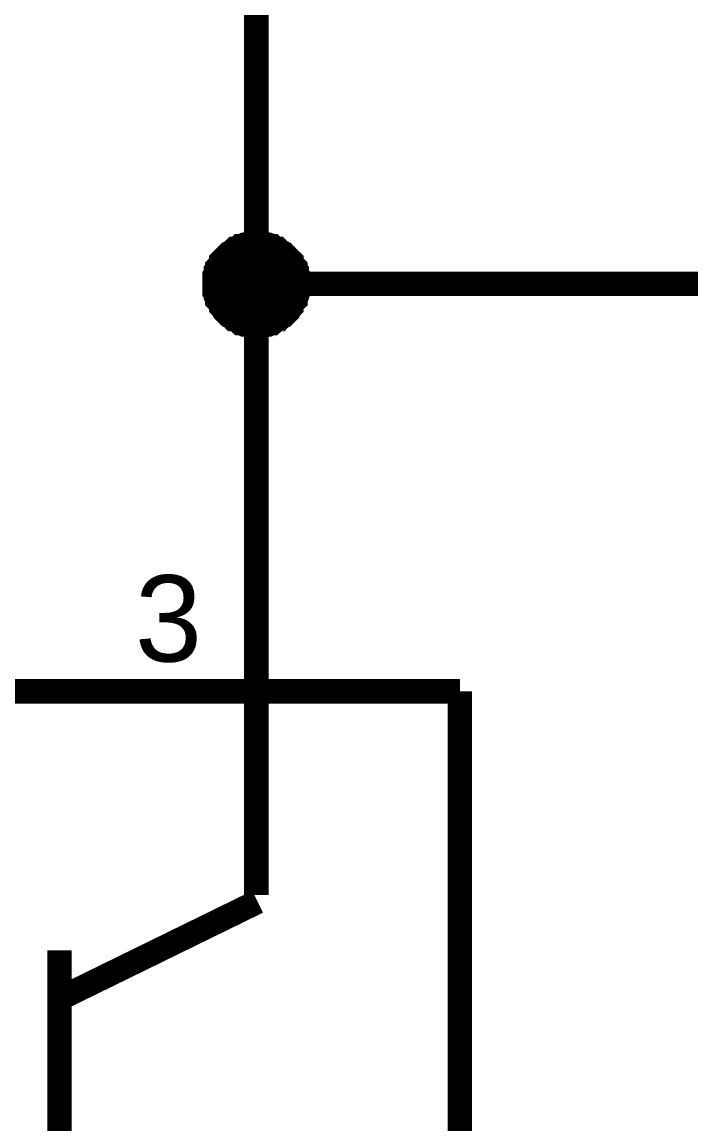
# Model space of a CAD drawing. Header units: millimetres. Extents: x -2024 to 917, y -725 to 13.
# Drawn here: x -1791.85 to -1783.64, y -679.48 to -665.95 of the extents above; entities that cross this region are included whole.
import ezdxf

# ---------------------------------------------------------------- set-up
doc = ezdxf.new("R2010")
doc.units = ezdxf.units.MM
doc.styles.get("Standard").update_dxf_attribs({"font": 'arial.ttf'})

msp = doc.modelspace()

# ---------------------------------------------------------------- linework, layer by layer
at = {"color": 7}
for points, const_width in [([(-1788.972, -664.166), (-1788.972, -666.667)], 0.3), ([(-1788.972, -669.167), (-1788.972, -666.667)], 0.3), ([(-1789.486, -669.167), (-1789.486, -669.134), (-1789.486, -669.117), (-1789.486, -669.084), (-1789.469, -669.068), (-1789.469, -669.035), (-1789.469, -669.018), (-1789.452, -669.001), (-1789.452, -668.968), (-1789.436, -668.952), (-1789.419, -668.935), (-1789.403, -668.902), (-1789.403, -668.885), (-1789.386, -668.869), (-1789.37, -668.852), (-1789.353, -668.836), (-1789.337, -668.819), (-1789.32, -668.803), (-1789.303, -668.786), (-1789.27, -668.77), (-1789.254, -668.753), (-1789.237, -668.736), (-1789.221, -668.736), (-1789.188, -668.72), (-1789.171, -668.703), (-1789.154, -668.703), (-1789.121, -668.687), (-1789.105, -668.687), (-1789.072, -668.687), (-1789.055, -668.67), (-1789.022, -668.67), (-1789.006, -668.67), (-1788.972, -668.67)], 0.3), ([(-1789.486, -669.167), (-1789.486, -669.134), (-1789.486, -669.117), (-1789.486, -669.084), (-1789.469, -669.068), (-1789.469, -669.035), (-1789.469, -669.018), (-1789.452, -669.001), (-1789.452, -668.968), (-1789.436, -668.952), (-1789.419, -668.935), (-1789.403, -668.902), (-1789.403, -668.885), (-1789.386, -668.869), (-1789.37, -668.852), (-1789.353, -668.836), (-1789.337, -668.819), (-1789.32, -668.803), (-1789.303, -668.786), (-1789.27, -668.77), (-1789.254, -668.753), (-1789.237, -668.736), (-1789.221, -668.736), (-1789.188, -668.72), (-1789.171, -668.703), (-1789.154, -668.703), (-1789.121, -668.687), (-1789.105, -668.687), (-1789.072, -668.687), (-1789.055, -668.67), (-1789.022, -668.67), (-1789.006, -668.67), (-1788.972, -668.67)], 0.3), ([(-1789.486, -669.167), (-1789.486, -669.134), (-1789.486, -669.117), (-1789.486, -669.084), (-1789.469, -669.068), (-1789.469, -669.035), (-1789.469, -669.018), (-1789.452, -669.001), (-1789.452, -668.968), (-1789.436, -668.952), (-1789.419, -668.935), (-1789.403, -668.902), (-1789.403, -668.885), (-1789.386, -668.869), (-1789.37, -668.852), (-1789.353, -668.836), (-1789.337, -668.819), (-1789.32, -668.803), (-1789.303, -668.786), (-1789.27, -668.77), (-1789.254, -668.753), (-1789.237, -668.736), (-1789.221, -668.736), (-1789.188, -668.72), (-1789.171, -668.703), (-1789.154, -668.703), (-1789.121, -668.687), (-1789.105, -668.687), (-1789.072, -668.687), (-1789.055, -668.67), (-1789.022, -668.67), (-1789.006, -668.67), (-1788.972, -668.67)], 0.3), ([(-1789.486, -669.167), (-1789.486, -669.134), (-1789.486, -669.117), (-1789.486, -669.084), (-1789.469, -669.068), (-1789.469, -669.035), (-1789.469, -669.018), (-1789.452, -669.001), (-1789.452, -668.968), (-1789.436, -668.952), (-1789.419, -668.935), (-1789.403, -668.902), (-1789.403, -668.885), (-1789.386, -668.869), (-1789.37, -668.852), (-1789.353, -668.836), (-1789.337, -668.819), (-1789.32, -668.803), (-1789.303, -668.786), (-1789.27, -668.77), (-1789.254, -668.753), (-1789.237, -668.736), (-1789.221, -668.736), (-1789.188, -668.72), (-1789.171, -668.703), (-1789.154, -668.703), (-1789.121, -668.687), (-1789.105, -668.687), (-1789.072, -668.687), (-1789.055, -668.67), (-1789.022, -668.67), (-1789.006, -668.67), (-1788.972, -668.67)], 0.3), ([(-1789.486, -669.167), (-1789.486, -669.134), (-1789.486, -669.117), (-1789.486, -669.084), (-1789.469, -669.068), (-1789.469, -669.035), (-1789.469, -669.018), (-1789.452, -669.001), (-1789.452, -668.968), (-1789.436, -668.952), (-1789.419, -668.935), (-1789.403, -668.902), (-1789.403, -668.885), (-1789.386, -668.869), (-1789.37, -668.852), (-1789.353, -668.836), (-1789.337, -668.819), (-1789.32, -668.803), (-1789.303, -668.786), (-1789.27, -668.77), (-1789.254, -668.753), (-1789.237, -668.736), (-1789.221, -668.736), (-1789.188, -668.72), (-1789.171, -668.703), (-1789.154, -668.703), (-1789.121, -668.687), (-1789.105, -668.687), (-1789.072, -668.687), (-1789.055, -668.67), (-1789.022, -668.67), (-1789.006, -668.67), (-1788.972, -668.67)], 0.0991), ([(-1789.486, -669.167), (-1789.486, -669.134), (-1789.486, -669.117), (-1789.486, -669.084), (-1789.469, -669.068), (-1789.469, -669.035), (-1789.469, -669.018), (-1789.452, -669.001), (-1789.452, -668.968), (-1789.436, -668.952), (-1789.419, -668.935), (-1789.403, -668.902), (-1789.403, -668.885), (-1789.386, -668.869), (-1789.37, -668.852), (-1789.353, -668.836), (-1789.337, -668.819), (-1789.32, -668.803), (-1789.303, -668.786), (-1789.27, -668.77), (-1789.254, -668.753), (-1789.237, -668.736), (-1789.221, -668.736), (-1789.188, -668.72), (-1789.171, -668.703), (-1789.154, -668.703), (-1789.121, -668.687), (-1789.105, -668.687), (-1789.072, -668.687), (-1789.055, -668.67), (-1789.022, -668.67), (-1789.006, -668.67), (-1788.972, -668.67)], 0.0991), ([(-1789.486, -669.167), (-1789.486, -669.134), (-1789.486, -669.117), (-1789.486, -669.084), (-1789.469, -669.068), (-1789.469, -669.035), (-1789.469, -669.018), (-1789.452, -669.001), (-1789.452, -668.968), (-1789.436, -668.952), (-1789.419, -668.935), (-1789.403, -668.902), (-1789.403, -668.885), (-1789.386, -668.869), (-1789.37, -668.852), (-1789.353, -668.836), (-1789.337, -668.819), (-1789.32, -668.803), (-1789.303, -668.786), (-1789.27, -668.77), (-1789.254, -668.753), (-1789.237, -668.736), (-1789.221, -668.736), (-1789.188, -668.72), (-1789.171, -668.703), (-1789.154, -668.703), (-1789.121, -668.687), (-1789.105, -668.687), (-1789.072, -668.687), (-1789.055, -668.67), (-1789.022, -668.67), (-1789.006, -668.67), (-1788.972, -668.67)], 0.0991), ([(-1789.486, -669.167), (-1789.486, -669.134), (-1789.486, -669.117), (-1789.486, -669.084), (-1789.469, -669.068), (-1789.469, -669.035), (-1789.469, -669.018), (-1789.452, -669.001), (-1789.452, -668.968), (-1789.436, -668.952), (-1789.419, -668.935), (-1789.403, -668.902), (-1789.403, -668.885), (-1789.386, -668.869), (-1789.37, -668.852), (-1789.353, -668.836), (-1789.337, -668.819), (-1789.32, -668.803), (-1789.303, -668.786), (-1789.27, -668.77), (-1789.254, -668.753), (-1789.237, -668.736), (-1789.221, -668.736), (-1789.188, -668.72), (-1789.171, -668.703), (-1789.154, -668.703), (-1789.121, -668.687), (-1789.105, -668.687), (-1789.072, -668.687), (-1789.055, -668.67), (-1789.022, -668.67), (-1789.006, -668.67), (-1788.972, -668.67)], 0.0991), ([(-1788.972, -668.67), (-1788.972, -668.67)], 0.3), ([(-1788.972, -668.67), (-1788.939, -668.67), (-1788.923, -668.67), (-1788.89, -668.67), (-1788.873, -668.687), (-1788.84, -668.687), (-1788.823, -668.687), (-1788.79, -668.703), (-1788.774, -668.703), (-1788.757, -668.72), (-1788.724, -668.736), (-1788.708, -668.736), (-1788.691, -668.753), (-1788.675, -668.77), (-1788.641, -668.786), (-1788.625, -668.803), (-1788.608, -668.819), (-1788.592, -668.836), (-1788.575, -668.852), (-1788.559, -668.869), (-1788.542, -668.885), (-1788.542, -668.902), (-1788.526, -668.935), (-1788.509, -668.952), (-1788.492, -668.968), (-1788.492, -669.001), (-1788.476, -669.018), (-1788.476, -669.035), (-1788.476, -669.068), (-1788.459, -669.084), (-1788.459, -669.117), (-1788.459, -669.134), (-1788.459, -669.167)], 0.3), ([(-1788.972, -668.67), (-1788.972, -668.67)], 0.3), ([(-1788.972, -668.67), (-1788.939, -668.67), (-1788.923, -668.67), (-1788.89, -668.67), (-1788.873, -668.687), (-1788.84, -668.687), (-1788.823, -668.687), (-1788.79, -668.703), (-1788.774, -668.703), (-1788.757, -668.72), (-1788.724, -668.736), (-1788.708, -668.736), (-1788.691, -668.753), (-1788.675, -668.77), (-1788.641, -668.786), (-1788.625, -668.803), (-1788.608, -668.819), (-1788.592, -668.836), (-1788.575, -668.852), (-1788.559, -668.869), (-1788.542, -668.885), (-1788.542, -668.902), (-1788.526, -668.935), (-1788.509, -668.952), (-1788.492, -668.968), (-1788.492, -669.001), (-1788.476, -669.018), (-1788.476, -669.035), (-1788.476, -669.068), (-1788.459, -669.084), (-1788.459, -669.117), (-1788.459, -669.134), (-1788.459, -669.167)], 0.3), ([(-1788.972, -668.67), (-1788.972, -668.67)], 0.3), ([(-1788.972, -668.67), (-1788.939, -668.67), (-1788.923, -668.67), (-1788.89, -668.67), (-1788.873, -668.687), (-1788.84, -668.687), (-1788.823, -668.687), (-1788.79, -668.703), (-1788.774, -668.703), (-1788.757, -668.72), (-1788.724, -668.736), (-1788.708, -668.736), (-1788.691, -668.753), (-1788.675, -668.77), (-1788.641, -668.786), (-1788.625, -668.803), (-1788.608, -668.819), (-1788.592, -668.836), (-1788.575, -668.852), (-1788.559, -668.869), (-1788.542, -668.885), (-1788.542, -668.902), (-1788.526, -668.935), (-1788.509, -668.952), (-1788.492, -668.968), (-1788.492, -669.001), (-1788.476, -669.018), (-1788.476, -669.035), (-1788.476, -669.068), (-1788.459, -669.084), (-1788.459, -669.117), (-1788.459, -669.134), (-1788.459, -669.167)], 0.3), ([(-1788.972, -668.67), (-1788.972, -668.67)], 0.3), ([(-1788.972, -668.67), (-1788.939, -668.67), (-1788.923, -668.67), (-1788.89, -668.67), (-1788.873, -668.687), (-1788.84, -668.687), (-1788.823, -668.687), (-1788.79, -668.703), (-1788.774, -668.703), (-1788.757, -668.72), (-1788.724, -668.736), (-1788.708, -668.736), (-1788.691, -668.753), (-1788.675, -668.77), (-1788.641, -668.786), (-1788.625, -668.803), (-1788.608, -668.819), (-1788.592, -668.836), (-1788.575, -668.852), (-1788.559, -668.869), (-1788.542, -668.885), (-1788.542, -668.902), (-1788.526, -668.935), (-1788.509, -668.952), (-1788.492, -668.968), (-1788.492, -669.001), (-1788.476, -669.018), (-1788.476, -669.035), (-1788.476, -669.068), (-1788.459, -669.084), (-1788.459, -669.117), (-1788.459, -669.134), (-1788.459, -669.167)], 0.3), ([(-1788.972, -668.67), (-1788.972, -668.67)], 0.0991), ([(-1788.972, -668.67), (-1788.939, -668.67), (-1788.923, -668.67), (-1788.89, -668.67), (-1788.873, -668.687), (-1788.84, -668.687), (-1788.823, -668.687), (-1788.79, -668.703), (-1788.774, -668.703), (-1788.757, -668.72), (-1788.724, -668.736), (-1788.708, -668.736), (-1788.691, -668.753), (-1788.675, -668.77), (-1788.641, -668.786), (-1788.625, -668.803), (-1788.608, -668.819), (-1788.592, -668.836), (-1788.575, -668.852), (-1788.559, -668.869), (-1788.542, -668.885), (-1788.542, -668.902), (-1788.526, -668.935), (-1788.509, -668.952), (-1788.492, -668.968), (-1788.492, -669.001), (-1788.476, -669.018), (-1788.476, -669.035), (-1788.476, -669.068), (-1788.459, -669.084), (-1788.459, -669.117), (-1788.459, -669.134), (-1788.459, -669.167)], 0.0991), ([(-1788.972, -668.67), (-1788.972, -668.67)], 0.0991), ([(-1788.972, -668.67), (-1788.939, -668.67), (-1788.923, -668.67), (-1788.89, -668.67), (-1788.873, -668.687), (-1788.84, -668.687), (-1788.823, -668.687), (-1788.79, -668.703), (-1788.774, -668.703), (-1788.757, -668.72), (-1788.724, -668.736), (-1788.708, -668.736), (-1788.691, -668.753), (-1788.675, -668.77), (-1788.641, -668.786), (-1788.625, -668.803), (-1788.608, -668.819), (-1788.592, -668.836), (-1788.575, -668.852), (-1788.559, -668.869), (-1788.542, -668.885), (-1788.542, -668.902), (-1788.526, -668.935), (-1788.509, -668.952), (-1788.492, -668.968), (-1788.492, -669.001), (-1788.476, -669.018), (-1788.476, -669.035), (-1788.476, -669.068), (-1788.459, -669.084), (-1788.459, -669.117), (-1788.459, -669.134), (-1788.459, -669.167)], 0.0991), ([(-1788.972, -668.67), (-1788.972, -668.67)], 0.0991), ([(-1788.972, -668.67), (-1788.939, -668.67), (-1788.923, -668.67), (-1788.89, -668.67), (-1788.873, -668.687), (-1788.84, -668.687), (-1788.823, -668.687), (-1788.79, -668.703), (-1788.774, -668.703), (-1788.757, -668.72), (-1788.724, -668.736), (-1788.708, -668.736), (-1788.691, -668.753), (-1788.675, -668.77), (-1788.641, -668.786), (-1788.625, -668.803), (-1788.608, -668.819), (-1788.592, -668.836), (-1788.575, -668.852), (-1788.559, -668.869), (-1788.542, -668.885), (-1788.542, -668.902), (-1788.526, -668.935), (-1788.509, -668.952), (-1788.492, -668.968), (-1788.492, -669.001), (-1788.476, -669.018), (-1788.476, -669.035), (-1788.476, -669.068), (-1788.459, -669.084), (-1788.459, -669.117), (-1788.459, -669.134), (-1788.459, -669.167)], 0.0991), ([(-1788.972, -668.67), (-1788.972, -668.67)], 0.0991), ([(-1788.972, -668.67), (-1788.939, -668.67), (-1788.923, -668.67), (-1788.89, -668.67), (-1788.873, -668.687), (-1788.84, -668.687), (-1788.823, -668.687), (-1788.79, -668.703), (-1788.774, -668.703), (-1788.757, -668.72), (-1788.724, -668.736), (-1788.708, -668.736), (-1788.691, -668.753), (-1788.675, -668.77), (-1788.641, -668.786), (-1788.625, -668.803), (-1788.608, -668.819), (-1788.592, -668.836), (-1788.575, -668.852), (-1788.559, -668.869), (-1788.542, -668.885), (-1788.542, -668.902), (-1788.526, -668.935), (-1788.509, -668.952), (-1788.492, -668.968), (-1788.492, -669.001), (-1788.476, -669.018), (-1788.476, -669.035), (-1788.476, -669.068), (-1788.459, -669.084), (-1788.459, -669.117), (-1788.459, -669.134), (-1788.459, -669.167)], 0.0991), ([(-1788.972, -669.68), (-1789.006, -669.68), (-1789.022, -669.68), (-1789.055, -669.68), (-1789.072, -669.664), (-1789.105, -669.664), (-1789.121, -669.664), (-1789.154, -669.647), (-1789.171, -669.647), (-1789.188, -669.631), (-1789.221, -669.614), (-1789.237, -669.598), (-1789.254, -669.598), (-1789.27, -669.581), (-1789.303, -669.564), (-1789.32, -669.548), (-1789.337, -669.531), (-1789.353, -669.515), (-1789.37, -669.498), (-1789.386, -669.465), (-1789.403, -669.448), (-1789.403, -669.432), (-1789.419, -669.415), (-1789.436, -669.382), (-1789.452, -669.366), (-1789.452, -669.349), (-1789.469, -669.316), (-1789.469, -669.299), (-1789.469, -669.266), (-1789.486, -669.25), (-1789.486, -669.217), (-1789.486, -669.2), (-1789.486, -669.167)], 0.3), ([(-1789.486, -669.167), (-1789.486, -669.167)], 0.3), ([(-1788.972, -669.68), (-1789.006, -669.68), (-1789.022, -669.68), (-1789.055, -669.68), (-1789.072, -669.664), (-1789.105, -669.664), (-1789.121, -669.664), (-1789.154, -669.647), (-1789.171, -669.647), (-1789.188, -669.631), (-1789.221, -669.614), (-1789.237, -669.598), (-1789.254, -669.598), (-1789.27, -669.581), (-1789.303, -669.564), (-1789.32, -669.548), (-1789.337, -669.531), (-1789.353, -669.515), (-1789.37, -669.498), (-1789.386, -669.465), (-1789.403, -669.448), (-1789.403, -669.432), (-1789.419, -669.415), (-1789.436, -669.382), (-1789.452, -669.366), (-1789.452, -669.349), (-1789.469, -669.316), (-1789.469, -669.299), (-1789.469, -669.266), (-1789.486, -669.25), (-1789.486, -669.217), (-1789.486, -669.2), (-1789.486, -669.167)], 0.3), ([(-1789.486, -669.167), (-1789.486, -669.167)], 0.3), ([(-1788.972, -669.68), (-1789.006, -669.68), (-1789.022, -669.68), (-1789.055, -669.68), (-1789.072, -669.664), (-1789.105, -669.664), (-1789.121, -669.664), (-1789.154, -669.647), (-1789.171, -669.647), (-1789.188, -669.631), (-1789.221, -669.614), (-1789.237, -669.598), (-1789.254, -669.598), (-1789.27, -669.581), (-1789.303, -669.564), (-1789.32, -669.548), (-1789.337, -669.531), (-1789.353, -669.515), (-1789.37, -669.498), (-1789.386, -669.465), (-1789.403, -669.448), (-1789.403, -669.432), (-1789.419, -669.415), (-1789.436, -669.382), (-1789.452, -669.366), (-1789.452, -669.349), (-1789.469, -669.316), (-1789.469, -669.299), (-1789.469, -669.266), (-1789.486, -669.25), (-1789.486, -669.217), (-1789.486, -669.2), (-1789.486, -669.167)], 0.3), ([(-1789.486, -669.167), (-1789.486, -669.167)], 0.3), ([(-1788.972, -669.68), (-1789.006, -669.68), (-1789.022, -669.68), (-1789.055, -669.68), (-1789.072, -669.664), (-1789.105, -669.664), (-1789.121, -669.664), (-1789.154, -669.647), (-1789.171, -669.647), (-1789.188, -669.631), (-1789.221, -669.614), (-1789.237, -669.598), (-1789.254, -669.598), (-1789.27, -669.581), (-1789.303, -669.564), (-1789.32, -669.548), (-1789.337, -669.531), (-1789.353, -669.515), (-1789.37, -669.498), (-1789.386, -669.465), (-1789.403, -669.448), (-1789.403, -669.432), (-1789.419, -669.415), (-1789.436, -669.382), (-1789.452, -669.366), (-1789.452, -669.349), (-1789.469, -669.316), (-1789.469, -669.299), (-1789.469, -669.266), (-1789.486, -669.25), (-1789.486, -669.217), (-1789.486, -669.2), (-1789.486, -669.167)], 0.3), ([(-1789.486, -669.167), (-1789.486, -669.167)], 0.3), ([(-1778.976, -675.426), (-1778.976, -669.167), (-1788.972, -669.167), (-1788.972, -671.667)], 0.3), ([(-1788.459, -669.167), (-1788.459, -669.2), (-1788.459, -669.217), (-1788.459, -669.25), (-1788.476, -669.266), (-1788.476, -669.299), (-1788.476, -669.316), (-1788.492, -669.349), (-1788.492, -669.366), (-1788.509, -669.382), (-1788.526, -669.415), (-1788.542, -669.432), (-1788.542, -669.448), (-1788.559, -669.465), (-1788.575, -669.498), (-1788.592, -669.515), (-1788.608, -669.531), (-1788.625, -669.548), (-1788.641, -669.564), (-1788.675, -669.581), (-1788.691, -669.598), (-1788.708, -669.598), (-1788.724, -669.614), (-1788.757, -669.631), (-1788.774, -669.647), (-1788.79, -669.647), (-1788.823, -669.664), (-1788.84, -669.664), (-1788.873, -669.664), (-1788.89, -669.68), (-1788.923, -669.68), (-1788.939, -669.68), (-1788.972, -669.68)], 0.3), ([(-1788.459, -669.167), (-1788.459, -669.2), (-1788.459, -669.217), (-1788.459, -669.25), (-1788.476, -669.266), (-1788.476, -669.299), (-1788.476, -669.316), (-1788.492, -669.349), (-1788.492, -669.366), (-1788.509, -669.382), (-1788.526, -669.415), (-1788.542, -669.432), (-1788.542, -669.448), (-1788.559, -669.465), (-1788.575, -669.498), (-1788.592, -669.515), (-1788.608, -669.531), (-1788.625, -669.548), (-1788.641, -669.564), (-1788.675, -669.581), (-1788.691, -669.598), (-1788.708, -669.598), (-1788.724, -669.614), (-1788.757, -669.631), (-1788.774, -669.647), (-1788.79, -669.647), (-1788.823, -669.664), (-1788.84, -669.664), (-1788.873, -669.664), (-1788.89, -669.68), (-1788.923, -669.68), (-1788.939, -669.68), (-1788.972, -669.68)], 0.3), ([(-1788.459, -669.167), (-1788.459, -669.2), (-1788.459, -669.217), (-1788.459, -669.25), (-1788.476, -669.266), (-1788.476, -669.299), (-1788.476, -669.316), (-1788.492, -669.349), (-1788.492, -669.366), (-1788.509, -669.382), (-1788.526, -669.415), (-1788.542, -669.432), (-1788.542, -669.448), (-1788.559, -669.465), (-1788.575, -669.498), (-1788.592, -669.515), (-1788.608, -669.531), (-1788.625, -669.548), (-1788.641, -669.564), (-1788.675, -669.581), (-1788.691, -669.598), (-1788.708, -669.598), (-1788.724, -669.614), (-1788.757, -669.631), (-1788.774, -669.647), (-1788.79, -669.647), (-1788.823, -669.664), (-1788.84, -669.664), (-1788.873, -669.664), (-1788.89, -669.68), (-1788.923, -669.68), (-1788.939, -669.68), (-1788.972, -669.68)], 0.3), ([(-1788.459, -669.167), (-1788.459, -669.2), (-1788.459, -669.217), (-1788.459, -669.25), (-1788.476, -669.266), (-1788.476, -669.299), (-1788.476, -669.316), (-1788.492, -669.349), (-1788.492, -669.366), (-1788.509, -669.382), (-1788.526, -669.415), (-1788.542, -669.432), (-1788.542, -669.448), (-1788.559, -669.465), (-1788.575, -669.498), (-1788.592, -669.515), (-1788.608, -669.531), (-1788.625, -669.548), (-1788.641, -669.564), (-1788.675, -669.581), (-1788.691, -669.598), (-1788.708, -669.598), (-1788.724, -669.614), (-1788.757, -669.631), (-1788.774, -669.647), (-1788.79, -669.647), (-1788.823, -669.664), (-1788.84, -669.664), (-1788.873, -669.664), (-1788.89, -669.68), (-1788.923, -669.68), (-1788.939, -669.68), (-1788.972, -669.68)], 0.3), ([(-1788.459, -669.167), (-1788.459, -669.167), (-1788.459, -669.167), (-1788.459, -669.167), (-1788.459, -669.167), (-1788.459, -669.167), (-1788.459, -669.167), (-1788.459, -669.167), (-1788.459, -669.167), (-1788.459, -669.167), (-1788.459, -669.167), (-1788.459, -669.167), (-1788.459, -669.167), (-1788.459, -669.167), (-1788.459, -669.167), (-1788.459, -669.167), (-1788.459, -669.167), (-1788.459, -669.167), (-1788.459, -669.167), (-1788.459, -669.167), (-1788.459, -669.167), (-1788.459, -669.167), (-1788.459, -669.167), (-1788.459, -669.167), (-1788.459, -669.167), (-1788.459, -669.167), (-1788.459, -669.167), (-1788.459, -669.167), (-1788.459, -669.167), (-1788.459, -669.167), (-1788.459, -669.167), (-1788.459, -669.167), (-1788.459, -669.167)], 0.3), ([(-1788.459, -669.167), (-1788.459, -669.167)], 0.3), ([(-1788.459, -669.167), (-1788.459, -669.167), (-1788.459, -669.167), (-1788.459, -669.167), (-1788.459, -669.167), (-1788.459, -669.167), (-1788.459, -669.167), (-1788.459, -669.167), (-1788.459, -669.167), (-1788.459, -669.167), (-1788.459, -669.167), (-1788.459, -669.167), (-1788.459, -669.167), (-1788.459, -669.167), (-1788.459, -669.167), (-1788.459, -669.167), (-1788.459, -669.167), (-1788.459, -669.167), (-1788.459, -669.167), (-1788.459, -669.167), (-1788.459, -669.167), (-1788.459, -669.167), (-1788.459, -669.167), (-1788.459, -669.167), (-1788.459, -669.167), (-1788.459, -669.167), (-1788.459, -669.167), (-1788.459, -669.167), (-1788.459, -669.167), (-1788.459, -669.167), (-1788.459, -669.167), (-1788.459, -669.167), (-1788.459, -669.167)], 0.3), ([(-1788.459, -669.167), (-1788.459, -669.167)], 0.3), ([(-1788.459, -669.167), (-1788.459, -669.167), (-1788.459, -669.167), (-1788.459, -669.167), (-1788.459, -669.167), (-1788.459, -669.167), (-1788.459, -669.167), (-1788.459, -669.167), (-1788.459, -669.167), (-1788.459, -669.167), (-1788.459, -669.167), (-1788.459, -669.167), (-1788.459, -669.167), (-1788.459, -669.167), (-1788.459, -669.167), (-1788.459, -669.167), (-1788.459, -669.167), (-1788.459, -669.167), (-1788.459, -669.167), (-1788.459, -669.167), (-1788.459, -669.167), (-1788.459, -669.167), (-1788.459, -669.167), (-1788.459, -669.167), (-1788.459, -669.167), (-1788.459, -669.167), (-1788.459, -669.167), (-1788.459, -669.167), (-1788.459, -669.167), (-1788.459, -669.167), (-1788.459, -669.167), (-1788.459, -669.167), (-1788.459, -669.167)], 0.3), ([(-1788.459, -669.167), (-1788.459, -669.167)], 0.3), ([(-1788.459, -669.167), (-1788.459, -669.167), (-1788.459, -669.167), (-1788.459, -669.167), (-1788.459, -669.167), (-1788.459, -669.167), (-1788.459, -669.167), (-1788.459, -669.167), (-1788.459, -669.167), (-1788.459, -669.167), (-1788.459, -669.167), (-1788.459, -669.167), (-1788.459, -669.167), (-1788.459, -669.167), (-1788.459, -669.167), (-1788.459, -669.167), (-1788.459, -669.167), (-1788.459, -669.167), (-1788.459, -669.167), (-1788.459, -669.167), (-1788.459, -669.167), (-1788.459, -669.167), (-1788.459, -669.167), (-1788.459, -669.167), (-1788.459, -669.167), (-1788.459, -669.167), (-1788.459, -669.167), (-1788.459, -669.167), (-1788.459, -669.167), (-1788.459, -669.167), (-1788.459, -669.167), (-1788.459, -669.167), (-1788.459, -669.167)], 0.3), ([(-1788.459, -669.167), (-1788.459, -669.167)], 0.3), ([(-1788.972, -669.68), (-1789.006, -669.68), (-1789.022, -669.68), (-1789.055, -669.68), (-1789.072, -669.664), (-1789.105, -669.664), (-1789.121, -669.664), (-1789.154, -669.647), (-1789.171, -669.647), (-1789.188, -669.631), (-1789.221, -669.614), (-1789.237, -669.598), (-1789.254, -669.598), (-1789.27, -669.581), (-1789.303, -669.564), (-1789.32, -669.548), (-1789.337, -669.531), (-1789.353, -669.515), (-1789.37, -669.498), (-1789.386, -669.465), (-1789.403, -669.448), (-1789.403, -669.432), (-1789.419, -669.415), (-1789.436, -669.382), (-1789.452, -669.366), (-1789.452, -669.349), (-1789.469, -669.316), (-1789.469, -669.299), (-1789.469, -669.266), (-1789.486, -669.25), (-1789.486, -669.217), (-1789.486, -669.2), (-1789.486, -669.167)], 0.0991), ([(-1789.486, -669.167), (-1789.486, -669.167)], 0.0991), ([(-1788.972, -669.68), (-1789.006, -669.68), (-1789.022, -669.68), (-1789.055, -669.68), (-1789.072, -669.664), (-1789.105, -669.664), (-1789.121, -669.664), (-1789.154, -669.647), (-1789.171, -669.647), (-1789.188, -669.631), (-1789.221, -669.614), (-1789.237, -669.598), (-1789.254, -669.598), (-1789.27, -669.581), (-1789.303, -669.564), (-1789.32, -669.548), (-1789.337, -669.531), (-1789.353, -669.515), (-1789.37, -669.498), (-1789.386, -669.465), (-1789.403, -669.448), (-1789.403, -669.432), (-1789.419, -669.415), (-1789.436, -669.382), (-1789.452, -669.366), (-1789.452, -669.349), (-1789.469, -669.316), (-1789.469, -669.299), (-1789.469, -669.266), (-1789.486, -669.25), (-1789.486, -669.217), (-1789.486, -669.2), (-1789.486, -669.167)], 0.0991), ([(-1789.486, -669.167), (-1789.486, -669.167)], 0.0991), ([(-1788.972, -669.68), (-1789.006, -669.68), (-1789.022, -669.68), (-1789.055, -669.68), (-1789.072, -669.664), (-1789.105, -669.664), (-1789.121, -669.664), (-1789.154, -669.647), (-1789.171, -669.647), (-1789.188, -669.631), (-1789.221, -669.614), (-1789.237, -669.598), (-1789.254, -669.598), (-1789.27, -669.581), (-1789.303, -669.564), (-1789.32, -669.548), (-1789.337, -669.531), (-1789.353, -669.515), (-1789.37, -669.498), (-1789.386, -669.465), (-1789.403, -669.448), (-1789.403, -669.432), (-1789.419, -669.415), (-1789.436, -669.382), (-1789.452, -669.366), (-1789.452, -669.349), (-1789.469, -669.316), (-1789.469, -669.299), (-1789.469, -669.266), (-1789.486, -669.25), (-1789.486, -669.217), (-1789.486, -669.2), (-1789.486, -669.167)], 0.0991), ([(-1789.486, -669.167), (-1789.486, -669.167)], 0.0991), ([(-1788.972, -669.68), (-1789.006, -669.68), (-1789.022, -669.68), (-1789.055, -669.68), (-1789.072, -669.664), (-1789.105, -669.664), (-1789.121, -669.664), (-1789.154, -669.647), (-1789.171, -669.647), (-1789.188, -669.631), (-1789.221, -669.614), (-1789.237, -669.598), (-1789.254, -669.598), (-1789.27, -669.581), (-1789.303, -669.564), (-1789.32, -669.548), (-1789.337, -669.531), (-1789.353, -669.515), (-1789.37, -669.498), (-1789.386, -669.465), (-1789.403, -669.448), (-1789.403, -669.432), (-1789.419, -669.415), (-1789.436, -669.382), (-1789.452, -669.366), (-1789.452, -669.349), (-1789.469, -669.316), (-1789.469, -669.299), (-1789.469, -669.266), (-1789.486, -669.25), (-1789.486, -669.217), (-1789.486, -669.2), (-1789.486, -669.167)], 0.0991), ([(-1789.486, -669.167), (-1789.486, -669.167)], 0.0991), ([(-1788.459, -669.167), (-1788.459, -669.2), (-1788.459, -669.217), (-1788.459, -669.25), (-1788.476, -669.266), (-1788.476, -669.299), (-1788.476, -669.316), (-1788.492, -669.349), (-1788.492, -669.366), (-1788.509, -669.382), (-1788.526, -669.415), (-1788.542, -669.432), (-1788.542, -669.448), (-1788.559, -669.465), (-1788.575, -669.498), (-1788.592, -669.515), (-1788.608, -669.531), (-1788.625, -669.548), (-1788.641, -669.564), (-1788.675, -669.581), (-1788.691, -669.598), (-1788.708, -669.598), (-1788.724, -669.614), (-1788.757, -669.631), (-1788.774, -669.647), (-1788.79, -669.647), (-1788.823, -669.664), (-1788.84, -669.664), (-1788.873, -669.664), (-1788.89, -669.68), (-1788.923, -669.68), (-1788.939, -669.68), (-1788.972, -669.68)], 0.0991), ([(-1788.459, -669.167), (-1788.459, -669.2), (-1788.459, -669.217), (-1788.459, -669.25), (-1788.476, -669.266), (-1788.476, -669.299), (-1788.476, -669.316), (-1788.492, -669.349), (-1788.492, -669.366), (-1788.509, -669.382), (-1788.526, -669.415), (-1788.542, -669.432), (-1788.542, -669.448), (-1788.559, -669.465), (-1788.575, -669.498), (-1788.592, -669.515), (-1788.608, -669.531), (-1788.625, -669.548), (-1788.641, -669.564), (-1788.675, -669.581), (-1788.691, -669.598), (-1788.708, -669.598), (-1788.724, -669.614), (-1788.757, -669.631), (-1788.774, -669.647), (-1788.79, -669.647), (-1788.823, -669.664), (-1788.84, -669.664), (-1788.873, -669.664), (-1788.89, -669.68), (-1788.923, -669.68), (-1788.939, -669.68), (-1788.972, -669.68)], 0.0991), ([(-1788.459, -669.167), (-1788.459, -669.2), (-1788.459, -669.217), (-1788.459, -669.25), (-1788.476, -669.266), (-1788.476, -669.299), (-1788.476, -669.316), (-1788.492, -669.349), (-1788.492, -669.366), (-1788.509, -669.382), (-1788.526, -669.415), (-1788.542, -669.432), (-1788.542, -669.448), (-1788.559, -669.465), (-1788.575, -669.498), (-1788.592, -669.515), (-1788.608, -669.531), (-1788.625, -669.548), (-1788.641, -669.564), (-1788.675, -669.581), (-1788.691, -669.598), (-1788.708, -669.598), (-1788.724, -669.614), (-1788.757, -669.631), (-1788.774, -669.647), (-1788.79, -669.647), (-1788.823, -669.664), (-1788.84, -669.664), (-1788.873, -669.664), (-1788.89, -669.68), (-1788.923, -669.68), (-1788.939, -669.68), (-1788.972, -669.68)], 0.0991), ([(-1788.459, -669.167), (-1788.459, -669.2), (-1788.459, -669.217), (-1788.459, -669.25), (-1788.476, -669.266), (-1788.476, -669.299), (-1788.476, -669.316), (-1788.492, -669.349), (-1788.492, -669.366), (-1788.509, -669.382), (-1788.526, -669.415), (-1788.542, -669.432), (-1788.542, -669.448), (-1788.559, -669.465), (-1788.575, -669.498), (-1788.592, -669.515), (-1788.608, -669.531), (-1788.625, -669.548), (-1788.641, -669.564), (-1788.675, -669.581), (-1788.691, -669.598), (-1788.708, -669.598), (-1788.724, -669.614), (-1788.757, -669.631), (-1788.774, -669.647), (-1788.79, -669.647), (-1788.823, -669.664), (-1788.84, -669.664), (-1788.873, -669.664), (-1788.89, -669.68), (-1788.923, -669.68), (-1788.939, -669.68), (-1788.972, -669.68)], 0.0991), ([(-1788.459, -669.167), (-1788.459, -669.167), (-1788.459, -669.167), (-1788.459, -669.167), (-1788.459, -669.167), (-1788.459, -669.167), (-1788.459, -669.167), (-1788.459, -669.167), (-1788.459, -669.167), (-1788.459, -669.167), (-1788.459, -669.167), (-1788.459, -669.167), (-1788.459, -669.167), (-1788.459, -669.167), (-1788.459, -669.167), (-1788.459, -669.167), (-1788.459, -669.167), (-1788.459, -669.167), (-1788.459, -669.167), (-1788.459, -669.167), (-1788.459, -669.167), (-1788.459, -669.167), (-1788.459, -669.167), (-1788.459, -669.167), (-1788.459, -669.167), (-1788.459, -669.167), (-1788.459, -669.167), (-1788.459, -669.167), (-1788.459, -669.167), (-1788.459, -669.167), (-1788.459, -669.167), (-1788.459, -669.167), (-1788.459, -669.167)], 0.0991), ([(-1788.459, -669.167), (-1788.459, -669.167)], 0.0991), ([(-1788.459, -669.167), (-1788.459, -669.167), (-1788.459, -669.167), (-1788.459, -669.167), (-1788.459, -669.167), (-1788.459, -669.167), (-1788.459, -669.167), (-1788.459, -669.167), (-1788.459, -669.167), (-1788.459, -669.167), (-1788.459, -669.167), (-1788.459, -669.167), (-1788.459, -669.167), (-1788.459, -669.167), (-1788.459, -669.167), (-1788.459, -669.167), (-1788.459, -669.167), (-1788.459, -669.167), (-1788.459, -669.167), (-1788.459, -669.167), (-1788.459, -669.167), (-1788.459, -669.167), (-1788.459, -669.167), (-1788.459, -669.167), (-1788.459, -669.167), (-1788.459, -669.167), (-1788.459, -669.167), (-1788.459, -669.167), (-1788.459, -669.167), (-1788.459, -669.167), (-1788.459, -669.167), (-1788.459, -669.167), (-1788.459, -669.167)], 0.0991), ([(-1788.459, -669.167), (-1788.459, -669.167)], 0.0991), ([(-1788.459, -669.167), (-1788.459, -669.167), (-1788.459, -669.167), (-1788.459, -669.167), (-1788.459, -669.167), (-1788.459, -669.167), (-1788.459, -669.167), (-1788.459, -669.167), (-1788.459, -669.167), (-1788.459, -669.167), (-1788.459, -669.167), (-1788.459, -669.167), (-1788.459, -669.167), (-1788.459, -669.167), (-1788.459, -669.167), (-1788.459, -669.167), (-1788.459, -669.167), (-1788.459, -669.167), (-1788.459, -669.167), (-1788.459, -669.167), (-1788.459, -669.167), (-1788.459, -669.167), (-1788.459, -669.167), (-1788.459, -669.167), (-1788.459, -669.167), (-1788.459, -669.167), (-1788.459, -669.167), (-1788.459, -669.167), (-1788.459, -669.167), (-1788.459, -669.167), (-1788.459, -669.167), (-1788.459, -669.167), (-1788.459, -669.167)], 0.0991), ([(-1788.459, -669.167), (-1788.459, -669.167)], 0.0991), ([(-1788.459, -669.167), (-1788.459, -669.167), (-1788.459, -669.167), (-1788.459, -669.167), (-1788.459, -669.167), (-1788.459, -669.167), (-1788.459, -669.167), (-1788.459, -669.167), (-1788.459, -669.167), (-1788.459, -669.167), (-1788.459, -669.167), (-1788.459, -669.167), (-1788.459, -669.167), (-1788.459, -669.167), (-1788.459, -669.167), (-1788.459, -669.167), (-1788.459, -669.167), (-1788.459, -669.167), (-1788.459, -669.167), (-1788.459, -669.167), (-1788.459, -669.167), (-1788.459, -669.167), (-1788.459, -669.167), (-1788.459, -669.167), (-1788.459, -669.167), (-1788.459, -669.167), (-1788.459, -669.167), (-1788.459, -669.167), (-1788.459, -669.167), (-1788.459, -669.167), (-1788.459, -669.167), (-1788.459, -669.167), (-1788.459, -669.167)], 0.0991), ([(-1788.459, -669.167), (-1788.459, -669.167)], 0.0991), ([(-1788.972, -676.668), (-1788.972, -671.667)], 0.3), ([(-1805.209, -674.168), (-1786.473, -674.168)], 0.3), ([(-1786.473, -674.168), (-1786.473, -684.169)], 0.3), ([(-1788.956, -676.751), (-1791.389, -677.943)], 0.3), ([(-1791.389, -677.347), (-1791.389, -681.106)], 0.3)]:
    msp.add_lwpolyline(points, dxfattribs=dict(at, const_width=const_width))
at = {"color": 7, "const_width": 0.508}
msp.add_lwpolyline([(-1789.209, -669.163, 1), (-1788.701, -669.163, 1)], format="xyb", close=True, dxfattribs=at)

# ---------------------------------------------------------------- texts
at = {"color": 7}
msp.add_text('3', height=1.06, dxfattribs=at).set_placement((-1790.462, -673.803))

doc.saveas('drawing.dxf')
